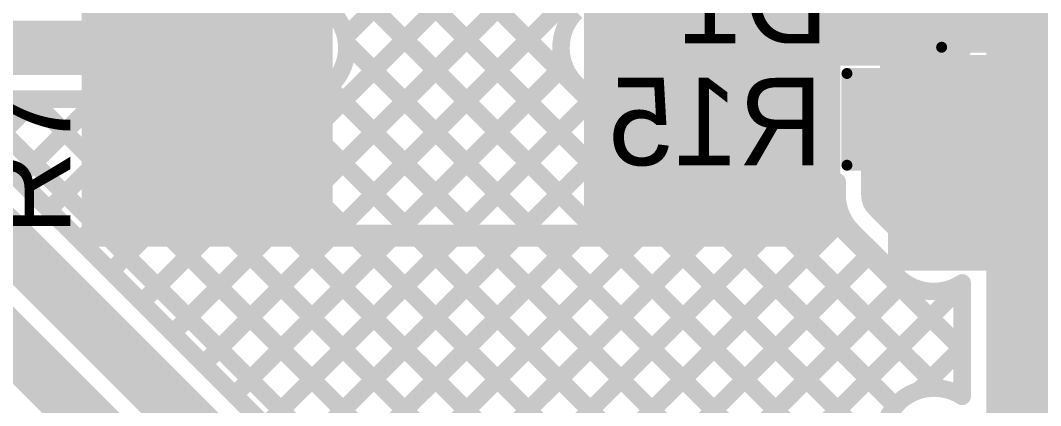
# Model space of a CAD drawing. Header units: millimetres. Extents: x 0.84 to 3.69, y 1.83 to 3.72.
# Drawn here: x 2.3132 to 2.7799, y 3.0003 to 3.1766 of the extents above; entities that cross this region are included whole.
import ezdxf

# ---------------------------------------------------------------- set-up
doc = ezdxf.new("R2010")
doc.units = ezdxf.units.MM
doc.header["$MEASUREMENT"] = 0
for name, color, linetype in [('BottomLayer', 5, 'Continuous'), ('BottomOverlay', 54, 'Continuous'), ('BottomPaste', 16, 'Continuous'), ('BottomSolder', 6, 'Continuous'), ('MultiLayer', 9, 'Continuous'), ('TopLayer', 1, 'Continuous'), ('TopOverlay', 2, 'Continuous'), ('TopPaste', 8, 'Continuous'), ('TopSolder', 216, 'Continuous'), ('ViaHoleLayer', 16, 'Continuous')]:
    doc.layers.add(name, color=color, linetype=linetype)

# ---------------------------------------------------------------- blocks, each defined once
blk = doc.blocks.new('MM3Z3V3B_B_3')
at = {"layer": 'BottomLayer'}
for points in [[(-0.05315, -0.01181), (-0.02953, -0.01181), (-0.05315, 0.01181), (-0.02953, 0.01181)], [(0.02953, -0.01181), (0.05315, -0.01181), (0.02953, 0.01181), (0.05315, 0.01181)]]:
    blk.add_solid(points, dxfattribs=at)
at = {"layer": 'BottomOverlay', "const_width": 0.005}
for points in [[(0.03891, 0.029), (-0.034, 0.029)], [(-0.034, 0.029), (-0.034, 0.021)], [(-0.034, -0.021), (-0.034, -0.029)], [(0.03891, -0.029), (-0.034, -0.029)]]:
    blk.add_lwpolyline(points, dxfattribs=at)
at = {"layer": 'BottomOverlay', "const_width": 0.0025}
for points in [[(-0.03525, 0.029, 1), (-0.03275, 0.029, 1)], [(-0.03525, 0.029, 1), (-0.03275, 0.029, 1)], [(0.03766, 0.029, 1), (0.04016, 0.029, 1)], [(-0.03525, 0.021, 1), (-0.03275, 0.021, 1)], [(-0.03525, -0.021, 1), (-0.03275, -0.021, 1)], [(-0.03525, -0.029, 1), (-0.03275, -0.029, 1)], [(-0.03525, -0.029, 1), (-0.03275, -0.029, 1)], [(0.03766, -0.029, 1), (0.04016, -0.029, 1)]]:
    blk.add_lwpolyline(points, format="xyb", close=True, dxfattribs=at)
at = {"layer": 'BottomOverlay'}
for points in [[(0.03891, 0.015), (0.083, 0.015), (0.03891, 0.031), (0.083, 0.031)], [(0.056, -0.018), (0.083, -0.018), (0.056, 0.016), (0.083, 0.016)], [(0.03891, -0.031), (0.083, -0.031), (0.03891, -0.015), (0.083, -0.015)]]:
    blk.add_solid(points, dxfattribs=at)
at = {"layer": 'BottomPaste'}
for points in [[(-0.05315, -0.01181), (-0.02953, -0.01181), (-0.05315, 0.01181), (-0.02953, 0.01181)], [(0.02953, -0.01181), (0.05315, -0.01181), (0.02953, 0.01181), (0.05315, 0.01181)]]:
    blk.add_solid(points, dxfattribs=at)
at = {"layer": 'BottomSolder'}
for points in [[(-0.05715, -0.01581), (-0.02553, -0.01581), (-0.05715, 0.01581), (-0.02553, 0.01581)], [(0.02553, -0.01581), (0.05715, -0.01581), (0.02553, 0.01581), (0.05715, 0.01581)]]:
    blk.add_solid(points, dxfattribs=at)
blk = doc.blocks.new('RES_2512_8')
at = {"layer": 'TopLayer'}
for points in [[(-0.15945, -0.06693), (-0.09646, -0.06693), (-0.15945, 0.06693), (-0.09646, 0.06693)], [(0.09646, -0.06693), (0.15945, -0.06693), (0.09646, 0.06693), (0.15945, 0.06693)]]:
    blk.add_solid(points, dxfattribs=at)
at = {"layer": 'TopOverlay', "const_width": 0.01}
for points in [[(0.16679, 0.073), (-0.167, 0.073)], [(-0.167, 0.073), (-0.167, -0.073)], [(0.16679, 0.073), (0.16679, -0.073)], [(0.16679, -0.073), (-0.167, -0.073)]]:
    blk.add_lwpolyline(points, dxfattribs=at)
at = {"layer": 'TopOverlay', "const_width": 0.005}
for points in [[(-0.1695, 0.073, 1), (-0.1645, 0.073, 1)], [(-0.1695, 0.073, 1), (-0.1645, 0.073, 1)], [(0.16429, 0.073, 1), (0.16929, 0.073, 1)], [(0.16429, 0.073, 1), (0.16929, 0.073, 1)], [(-0.1695, -0.073, 1), (-0.1645, -0.073, 1)], [(-0.1695, -0.073, 1), (-0.1645, -0.073, 1)], [(0.16429, -0.073, 1), (0.16929, -0.073, 1)], [(0.16429, -0.073, 1), (0.16929, -0.073, 1)]]:
    blk.add_lwpolyline(points, format="xyb", close=True, dxfattribs=at)
at = {"layer": 'TopPaste'}
for points in [[(-0.15945, -0.06693), (-0.09646, -0.06693), (-0.15945, 0.06693), (-0.09646, 0.06693)], [(0.09646, -0.06693), (0.15945, -0.06693), (0.09646, 0.06693), (0.15945, 0.06693)]]:
    blk.add_solid(points, dxfattribs=at)
at = {"layer": 'TopSolder'}
for points in [[(-0.16345, -0.07093), (-0.09246, -0.07093), (-0.16345, 0.07093), (-0.09246, 0.07093)], [(0.09246, -0.07093), (0.16345, -0.07093), (0.09246, 0.07093), (0.16345, 0.07093)]]:
    blk.add_solid(points, dxfattribs=at)
blk = doc.blocks.new('PS2801C_1_F3_A_18')
at = {"layer": 'TopLayer'}
for points in [[(-0.14961, 0.00728), (-0.09843, 0.00728), (-0.14961, 0.04272), (-0.09843, 0.04272)], [(0.09843, 0.00728), (0.14961, 0.00728), (0.09843, 0.04272), (0.14961, 0.04272)], [(-0.14961, -0.04272), (-0.09843, -0.04272), (-0.14961, -0.00728), (-0.09843, -0.00728)], [(0.09843, -0.04272), (0.14961, -0.04272), (0.09843, -0.00728), (0.14961, -0.00728)]]:
    blk.add_solid(points, dxfattribs=at)
at = {"layer": 'TopOverlay'}
for points, const_width in [([(-0.14002, 0.053, 1), (-0.14843, 0.053, 1)], 0.005), ([(-0.07547, 0.057, 1), (-0.07297, 0.057, 1)], 0.0025), ([(0.07753, 0.057, 1), (0.08003, 0.057, 1)], 0.0025), ([(-0.14968, 0.053, 1), (-0.14718, 0.053, 1)], 0.0025), ([(-0.14127, 0.053, 1), (-0.13877, 0.053, 1)], 0.0025), ([(-0.07547, -0.057, 1), (-0.07297, -0.057, 1)], 0.0025), ([(0.07753, -0.057, 1), (0.08003, -0.057, 1)], 0.0025)]:
    blk.add_lwpolyline(points, format="xyb", close=True, dxfattribs=dict(at, const_width=const_width))
at = {"layer": 'TopOverlay', "const_width": 0.005}
for points in [[(-0.07422, 0.057), (0.07878, 0.057)], [(-0.07422, -0.057), (0.07878, -0.057)]]:
    blk.add_lwpolyline(points, dxfattribs=at)
at = {"layer": 'TopPaste'}
for points in [[(-0.14961, 0.00728), (-0.09843, 0.00728), (-0.14961, 0.04272), (-0.09843, 0.04272)], [(0.09843, 0.00728), (0.14961, 0.00728), (0.09843, 0.04272), (0.14961, 0.04272)], [(-0.14961, -0.04272), (-0.09843, -0.04272), (-0.14961, -0.00728), (-0.09843, -0.00728)], [(0.09843, -0.04272), (0.14961, -0.04272), (0.09843, -0.00728), (0.14961, -0.00728)]]:
    blk.add_solid(points, dxfattribs=at)
at = {"layer": 'TopSolder'}
for points in [[(-0.15361, 0.00328), (-0.09443, 0.00328), (-0.15361, 0.04672), (-0.09443, 0.04672)], [(0.09443, 0.00328), (0.15361, 0.00328), (0.09443, 0.04672), (0.15361, 0.04672)], [(-0.15361, -0.04672), (-0.09443, -0.04672), (-0.15361, -0.00328), (-0.09443, -0.00328)], [(0.09443, -0.04672), (0.15361, -0.04672), (0.09443, -0.00328), (0.15361, -0.00328)]]:
    blk.add_solid(points, dxfattribs=at)
blk = doc.blocks.new('R__0603_B_46')
at = {"layer": 'BottomLayer'}
for points in [[(-0.015, -0.0175), (-0.015, 0.0175), (-0.045, -0.0175), (-0.045, 0.0175)], [(0.045, -0.0175), (0.045, 0.0175), (0.015, -0.0175), (0.015, 0.0175)]]:
    blk.add_solid(points, dxfattribs=at)
at = {"layer": 'BottomOverlay', "const_width": 0.005}
for points in [[(0.049, 0.021), (-0.049, 0.021)], [(-0.049, 0.021), (-0.049, -0.021)], [(0.049, 0.021), (0.049, -0.021)], [(0.049, -0.021), (-0.049, -0.021)]]:
    blk.add_lwpolyline(points, dxfattribs=at)
at = {"layer": 'BottomOverlay', "const_width": 0.0025}
for points in [[(-0.05025, 0.021, 1), (-0.04775, 0.021, 1)], [(-0.05025, 0.021, 1), (-0.04775, 0.021, 1)], [(0.04775, 0.021, 1), (0.05025, 0.021, 1)], [(0.04775, 0.021, 1), (0.05025, 0.021, 1)], [(-0.05025, -0.021, 1), (-0.04775, -0.021, 1)], [(-0.05025, -0.021, 1), (-0.04775, -0.021, 1)], [(0.04775, -0.021, 1), (0.05025, -0.021, 1)], [(0.04775, -0.021, 1), (0.05025, -0.021, 1)]]:
    blk.add_lwpolyline(points, format="xyb", close=True, dxfattribs=at)
at = {"layer": 'BottomPaste'}
for points in [[(-0.015, -0.0175), (-0.015, 0.0175), (-0.045, -0.0175), (-0.045, 0.0175)], [(0.045, -0.0175), (0.045, 0.0175), (0.015, -0.0175), (0.015, 0.0175)]]:
    blk.add_solid(points, dxfattribs=at)
at = {"layer": 'BottomSolder'}
for points in [[(-0.011, -0.0215), (-0.011, 0.0215), (-0.049, -0.0215), (-0.049, 0.0215)], [(0.049, -0.0215), (0.049, 0.0215), (0.011, -0.0215), (0.011, 0.0215)]]:
    blk.add_solid(points, dxfattribs=at)

msp = doc.modelspace()

# ---------------------------------------------------------------- linework, layer by layer
at = {"layer": 'BottomLayer'}
for points, const_width in [([(1.947, 3.436), (2.439, 2.944)], 0.025), ([(1.93575, 3.402), (2.439, 2.89875)], 0.025), ([(2.26067, 3.39619), (2.70772, 2.94914)], 0.008), ([(2.39764, 3.2875), (2.70772, 2.97742)], 0.008), ([(2.42592, 3.2875), (2.71336, 3.00006)], 0.008), ([(2.45421, 3.2875), (2.56454, 3.17717)], 0.008), ([(2.46195, 3.16906), (2.57838, 3.28548)], 0.008), ([(2.36871, 3.04753), (2.59252, 3.27134)], 0.008), ([(2.38285, 3.03339), (2.60666, 3.2572)], 0.008), ([(2.39699, 3.01924), (2.62097, 3.24322)], 0.008), ([(2.584, 3.164), (2.61327, 3.19327)], 0.025), ([(2.26425, 3.164), (2.439, 3.164)], 0.025), ([(2.43942, 2.97682), (2.63237, 3.16977)], 0.008), ([(2.45356, 2.96268), (2.66065, 3.16977)], 0.008), ([(2.46249, 2.94332), (2.68894, 3.16977)], 0.008), ([(2.60062, 3.14738), (2.62301, 3.16977)], 0.008), ([(2.62301, 3.16977), (2.73217, 3.16977)], 0.008), ([(2.62851, 3.16977), (2.6843, 3.11397)], 0.008), ([(2.65679, 3.16977), (2.6843, 3.14226)], 0.008), ([(2.68507, 3.16977), (2.69507, 3.15977)], 0.008), ([(2.70722, 3.15977), (2.71722, 3.16977)], 0.008), ([(2.71336, 3.16977), (2.72336, 3.15977)], 0.008), ([(2.73782, 3.17046), (2.744, 3.17046)], 0.008), ([(2.74095, 3.17046), (2.744, 3.16741)], 0.008), ([(2.744, 3.16277), (2.744, 3.17046)], 0.008), ([(2.4624, 3.16617), (2.7158, 2.91277)], 0.008), ([(2.73551, 3.15977), (2.744, 3.16826)], 0.008), ([(2.7413, 3.09977), (2.7413, 3.16277)], 0.008), ([(2.41113, 3.0051), (2.56194, 3.15591)], 0.008), ([(2.61161, 3.15838), (2.744, 3.02599)], 0.008), ([(2.6843, 3.15977), (2.7363, 3.15977)], 0.008), ([(2.6843, 3.10277), (2.6843, 3.15977)], 0.008), ([(2.7363, 3.10393), (2.7363, 3.15977)], 0.008), ([(2.4542, 3.14608), (2.68752, 2.91277)], 0.008), ([(2.7363, 3.14683), (2.7413, 3.14183)], 0.008), ([(2.42527, 2.99096), (2.57616, 3.14185)], 0.008), ([(2.59717, 3.14454), (2.73354, 3.00817)], 0.008), ([(2.27573, 3.1405), (2.439, 3.1405)], 0.008), ([(2.27573, 3.1405), (2.45562, 2.96062)], 0.008), ([(2.29008, 3.1405), (2.70936, 2.72122)], 0.008), ([(2.298, 3.11824), (2.32026, 3.1405)], 0.008), ([(2.31214, 3.1041), (2.34854, 3.1405)], 0.008), ([(2.31836, 3.1405), (2.70772, 2.75115)], 0.008), ([(2.32628, 3.08995), (2.37682, 3.1405)], 0.008), ([(2.34042, 3.07581), (2.40511, 3.1405)], 0.008), ([(2.34665, 3.1405), (2.70811, 2.77904)], 0.008), ([(2.35456, 3.06167), (2.43339, 3.1405)], 0.008), ([(2.37493, 3.1405), (2.70794, 2.8075)], 0.008), ([(2.40322, 3.1405), (2.6843, 2.85942)], 0.008), ([(2.4315, 3.1405), (2.6843, 2.8877)], 0.008), ([(2.45882, 2.91137), (2.6843, 3.13685)], 0.008), ([(2.7103, 3.0967), (2.7103, 3.13127)], 0.025), ([(2.7363, 3.13228), (2.7413, 3.13728)], 0.008), ([(2.7703, 3.13127), (2.79373, 3.13127)], 0.025), ([(2.7453, 3.13127), (2.7703, 3.13127)], 0.01), ([(2.7363, 3.11854), (2.7413, 3.11354)], 0.008), ([(2.7363, 3.104), (2.7413, 3.109)], 0.008), ([(2.4625, 2.88676), (2.6843, 3.10856)], 0.008), ([(2.7103, 3.0967), (2.731, 3.076)], 0.025), ([(2.7338, 3.10643), (2.7363, 3.10393)], 0.008), ([(2.6868, 3.0967), (2.6868, 3.10277)], 0.008), ([(2.7363, 3.10393), (2.744, 3.09623)], 0.008), ([(2.744, 3.09623), (2.744, 3.09977)], 0.008), ([(2.4625, 2.85848), (2.6896, 3.08558)], 0.008), ([(2.6937, 3.08006), (2.71438, 3.05938)], 0.008), ([(2.4625, 2.83019), (2.70304, 3.07073)], 0.008), ([(2.4625, 2.80191), (2.71741, 3.05682)], 0.008), ([(2.4625, 2.77363), (2.744, 3.05513)], 0.008), ([(2.744, 3.0045), (2.744, 3.05642)], 0.008), ([(2.72444, 3.00728), (2.744, 3.02684)], 0.008)]:
    msp.add_lwpolyline(points, dxfattribs=dict(at, const_width=const_width))
at = {"layer": 'BottomLayer', "const_width": 0.008}
for points in [[(2.439, 3.1875, -0.414214), (2.4625, 3.164)], [(2.60062, 3.14738, -1), (2.56738, 3.18062)], [(2.73782, 3.17046, -0.060762), (2.73217, 3.16977)], [(2.4625, 3.164, -0.414214), (2.439, 3.1405)], [(2.69368, 3.08008, -0.198912), (2.6868, 3.0967)], [(2.6937, 3.08006, -0.199188), (2.6868, 3.0967)], [(2.744, 3.05642, -0.357), (2.71438, 3.05938)], [(2.70772, 2.98478, -0.59464), (2.744, 3.0045)]]:
    msp.add_lwpolyline(points, format="xyb", dxfattribs=at)
at = {"layer": 'BottomLayer'}
for points, const_width in [([(2.56254, 3.17717, 1), (2.56654, 3.17717, 1)], 0.004), ([(2.43275, 3.164, 1), (2.44525, 3.164, 1)], 0.0125), ([(2.43309, 3.164, 1), (2.44491, 3.164, 1)], 0.01181), ([(2.57775, 3.164, 1), (2.59025, 3.164, 1)], 0.0125), ([(2.57809, 3.164, 1), (2.58991, 3.164, 1)], 0.01181), ([(2.621, 3.16977, 1), (2.625, 3.16977, 1)], 0.004), ([(2.621, 3.16977, 1), (2.625, 3.16977, 1)], 0.004), ([(2.6265, 3.16977, 1), (2.6305, 3.16977, 1)], 0.004), ([(2.63037, 3.16977, 1), (2.63437, 3.16977, 1)], 0.004), ([(2.65479, 3.16977, 1), (2.65879, 3.16977, 1)], 0.004), ([(2.65865, 3.16977, 1), (2.66265, 3.16977, 1)], 0.004), ([(2.68307, 3.16977, 1), (2.68707, 3.16977, 1)], 0.004), ([(2.68694, 3.16977, 1), (2.69094, 3.16977, 1)], 0.004), ([(2.71136, 3.16977, 1), (2.71536, 3.16977, 1)], 0.004), ([(2.71522, 3.16977, 1), (2.71922, 3.16977, 1)], 0.004), ([(2.73017, 3.16977, 1), (2.73417, 3.16977, 1)], 0.004), ([(2.73017, 3.16977, 1), (2.73417, 3.16977, 1)], 0.004), ([(2.73582, 3.17046, 1), (2.73982, 3.17046, 1)], 0.004), ([(2.73582, 3.17046, 1), (2.73982, 3.17046, 1)], 0.004), ([(2.73895, 3.17046, 1), (2.74295, 3.17046, 1)], 0.004), ([(2.742, 3.17046, 1), (2.746, 3.17046, 1)], 0.004), ([(2.742, 3.17046, 1), (2.746, 3.17046, 1)], 0.004), ([(2.45995, 3.16906, 1), (2.46395, 3.16906, 1)], 0.004), ([(2.4604, 3.16617, 1), (2.4644, 3.16617, 1)], 0.004), ([(2.742, 3.16826, 1), (2.746, 3.16826, 1)], 0.004), ([(2.742, 3.16741, 1), (2.746, 3.16741, 1)], 0.004), ([(2.4605, 3.164, 1), (2.4645, 3.164, 1)], 0.004), ([(2.4605, 3.164, 1), (2.4645, 3.164, 1)], 0.004), ([(2.7393, 3.16277, 1), (2.7433, 3.16277, 1)], 0.004), ([(2.742, 3.16277, 1), (2.746, 3.16277, 1)], 0.004), ([(2.55994, 3.15591, 1), (2.56394, 3.15591, 1)], 0.004), ([(2.60961, 3.15838, 1), (2.61361, 3.15838, 1)], 0.004), ([(2.6823, 3.15977, 1), (2.6863, 3.15977, 1)], 0.004), ([(2.6823, 3.15977, 1), (2.6863, 3.15977, 1)], 0.004), ([(2.69307, 3.15977, 1), (2.69707, 3.15977, 1)], 0.004), ([(2.70522, 3.15977, 1), (2.70922, 3.15977, 1)], 0.004), ([(2.72136, 3.15977, 1), (2.72536, 3.15977, 1)], 0.004), ([(2.73351, 3.15977, 1), (2.73751, 3.15977, 1)], 0.004), ([(2.7343, 3.15977, 1), (2.7383, 3.15977, 1)], 0.004), ([(2.7343, 3.15977, 1), (2.7383, 3.15977, 1)], 0.004), ([(2.4522, 3.14608, 1), (2.4562, 3.14608, 1)], 0.004), ([(2.59862, 3.14738, 1), (2.60262, 3.14738, 1)], 0.004), ([(2.59862, 3.14738, 1), (2.60262, 3.14738, 1)], 0.004), ([(2.7343, 3.14683, 1), (2.7383, 3.14683, 1)], 0.004), ([(2.57416, 3.14185, 1), (2.57816, 3.14185, 1)], 0.004), ([(2.59517, 3.14454, 1), (2.59917, 3.14454, 1)], 0.004), ([(2.6823, 3.14226, 1), (2.6863, 3.14226, 1)], 0.004), ([(2.7393, 3.14183, 1), (2.7433, 3.14183, 1)], 0.004), ([(2.31636, 3.1405, 1), (2.32036, 3.1405, 1)], 0.004), ([(2.31826, 3.1405, 1), (2.32226, 3.1405, 1)], 0.004), ([(2.34465, 3.1405, 1), (2.34865, 3.1405, 1)], 0.004), ([(2.34654, 3.1405, 1), (2.35054, 3.1405, 1)], 0.004), ([(2.37293, 3.1405, 1), (2.37693, 3.1405, 1)], 0.004), ([(2.37482, 3.1405, 1), (2.37882, 3.1405, 1)], 0.004), ([(2.40122, 3.1405, 1), (2.40522, 3.1405, 1)], 0.004), ([(2.40311, 3.1405, 1), (2.40711, 3.1405, 1)], 0.004), ([(2.4295, 3.1405, 1), (2.4335, 3.1405, 1)], 0.004), ([(2.43139, 3.1405, 1), (2.43539, 3.1405, 1)], 0.004), ([(2.437, 3.1405, 1), (2.441, 3.1405, 1)], 0.004), ([(2.437, 3.1405, 1), (2.441, 3.1405, 1)], 0.004), ([(2.6823, 3.13685, 1), (2.6863, 3.13685, 1)], 0.004), ([(2.70405, 3.13127, 1), (2.71655, 3.13127, 1)], 0.0125), ([(2.7393, 3.13728, 1), (2.7433, 3.13728, 1)], 0.004), ([(2.76405, 3.13127, 1), (2.77655, 3.13127, 1)], 0.0125), ([(2.7343, 3.13228, 1), (2.7383, 3.13228, 1)], 0.004), ([(2.7428, 3.13127, 1), (2.7478, 3.13127, 1)], 0.005), ([(2.7678, 3.13127, 1), (2.7728, 3.13127, 1)], 0.005), ([(2.7343, 3.11854, 1), (2.7383, 3.11854, 1)], 0.004), ([(2.6823, 3.11397, 1), (2.6863, 3.11397, 1)], 0.004), ([(2.7393, 3.11354, 1), (2.7433, 3.11354, 1)], 0.004), ([(2.7393, 3.109, 1), (2.7433, 3.109, 1)], 0.004), ([(2.31014, 3.1041, 1), (2.31414, 3.1041, 1)], 0.004), ([(2.6823, 3.10856, 1), (2.6863, 3.10856, 1)], 0.004), ([(2.70405, 3.0967, 1), (2.71655, 3.0967, 1)], 0.0125), ([(2.70405, 3.0967, 1), (2.71655, 3.0967, 1)], 0.0125), ([(2.7318, 3.10643, 1), (2.7358, 3.10643, 1)], 0.004), ([(2.6823, 3.10277, 1), (2.6863, 3.10277, 1)], 0.004), ([(2.6848, 3.10277, 1), (2.6888, 3.10277, 1)], 0.004), ([(2.7343, 3.104, 1), (2.7383, 3.104, 1)], 0.004), ([(2.7343, 3.10393, 1), (2.7383, 3.10393, 1)], 0.004), ([(2.7343, 3.10393, 1), (2.7383, 3.10393, 1)], 0.004), ([(2.7343, 3.10393, 1), (2.7383, 3.10393, 1)], 0.004), ([(2.7393, 3.09977, 1), (2.7433, 3.09977, 1)], 0.004), ([(2.742, 3.09977, 1), (2.746, 3.09977, 1)], 0.004), ([(2.6848, 3.0967, 1), (2.6888, 3.0967, 1)], 0.004), ([(2.6848, 3.0967, 1), (2.6888, 3.0967, 1)], 0.004), ([(2.6848, 3.0967, 1), (2.6888, 3.0967, 1)], 0.004), ([(2.742, 3.09623, 1), (2.746, 3.09623, 1)], 0.004), ([(2.742, 3.09623, 1), (2.746, 3.09623, 1)], 0.004), ([(2.32428, 3.08995, 1), (2.32828, 3.08995, 1)], 0.004), ([(2.6876, 3.08558, 1), (2.6916, 3.08558, 1)], 0.004), ([(2.72475, 3.076, 1), (2.73725, 3.076, 1)], 0.0125), ([(2.72509, 3.076, 1), (2.73691, 3.076, 1)], 0.01181), ([(2.69168, 3.08008, 1), (2.69568, 3.08008, 1)], 0.004), ([(2.6917, 3.08006, 1), (2.6957, 3.08006, 1)], 0.004), ([(2.6917, 3.08006, 1), (2.6957, 3.08006, 1)], 0.004), ([(2.33842, 3.07581, 1), (2.34242, 3.07581, 1)], 0.004), ([(2.70104, 3.07073, 1), (2.70504, 3.07073, 1)], 0.004), ([(2.35256, 3.06167, 1), (2.35656, 3.06167, 1)], 0.004), ([(2.71238, 3.05938, 1), (2.71638, 3.05938, 1)], 0.004), ([(2.71238, 3.05938, 1), (2.71638, 3.05938, 1)], 0.004), ([(2.71541, 3.05682, 1), (2.71941, 3.05682, 1)], 0.004), ([(2.742, 3.05642, 1), (2.746, 3.05642, 1)], 0.004), ([(2.742, 3.05642, 1), (2.746, 3.05642, 1)], 0.004), ([(2.742, 3.05513, 1), (2.746, 3.05513, 1)], 0.004), ([(2.36671, 3.04753, 1), (2.37071, 3.04753, 1)], 0.004), ([(2.38085, 3.03339, 1), (2.38485, 3.03339, 1)], 0.004), ([(2.742, 3.02684, 1), (2.746, 3.02684, 1)], 0.004), ([(2.742, 3.02599, 1), (2.746, 3.02599, 1)], 0.004), ([(2.39499, 3.01924, 1), (2.39899, 3.01924, 1)], 0.004), ([(2.72244, 3.00728, 1), (2.72644, 3.00728, 1)], 0.004), ([(2.73154, 3.00817, 1), (2.73554, 3.00817, 1)], 0.004), ([(2.40913, 3.0051, 1), (2.41313, 3.0051, 1)], 0.004), ([(2.742, 3.0045, 1), (2.746, 3.0045, 1)], 0.004), ([(2.742, 3.0045, 1), (2.746, 3.0045, 1)], 0.004), ([(2.71136, 3.00006, 1), (2.71536, 3.00006, 1)], 0.004)]:
    msp.add_lwpolyline(points, format="xyb", close=True, dxfattribs=dict(at, const_width=const_width))
msp.add_solid([(2.755, 2.865), (2.831, 2.865), (2.755, 3.206), (2.831, 3.206)], dxfattribs=at)
at = {"layer": 'BottomSolder', "const_width": 0.00991}
for points in [[(2.43405, 3.164, 1), (2.44395, 3.164, 1)], [(2.57905, 3.164, 1), (2.58895, 3.164, 1)], [(2.72605, 3.076, 1), (2.73595, 3.076, 1)]]:
    msp.add_lwpolyline(points, format="xyb", close=True, dxfattribs=at)
at = {"layer": 'MultiLayer', "const_width": 0.01181}
for points in [[(2.43309, 3.164, 1), (2.44491, 3.164, 1)], [(2.57809, 3.164, 1), (2.58991, 3.164, 1)], [(2.72509, 3.076, 1), (2.73691, 3.076, 1)]]:
    msp.add_lwpolyline(points, format="xyb", close=True, dxfattribs=at)
at = {"layer": 'TopLayer'}
for points, const_width in [([(2.773, 3.16898), (2.83202, 3.228)], 0.008), ([(2.773, 3.16698), (2.773, 3.228)], 0.008), ([(2.77302, 3.14871), (2.82812, 3.20381)], 0.008), ([(2.782, 3.128), (2.843, 3.189)], 0.02), ([(2.77302, 3.14871), (2.77302, 3.16698)], 0.008), ([(2.77302, 3.16668), (2.782, 3.1577)], 0.008), ([(2.65597, 3.13127), (2.65597, 3.15603)], 0.025), ([(2.73598, 3.139), (2.736, 3.13898)], 0.025), ([(2.35705, 3.13127), (2.35732, 3.131)], 0.025), ([(2.35732, 3.131), (2.35832, 3.132)], 0.025), ([(2.35832, 3.132), (2.439, 3.132)], 0.025), ([(2.782, 2.365), (2.782, 3.128)], 0.02)]:
    msp.add_lwpolyline(points, dxfattribs=dict(at, const_width=const_width))
for points, const_width in [([(2.43309, 3.164, 1), (2.44491, 3.164, 1)], 0.01181), ([(2.57809, 3.164, 1), (2.58991, 3.164, 1)], 0.01181), ([(2.771, 3.16898, 1), (2.775, 3.16898, 1)], 0.004), ([(2.771, 3.16698, 1), (2.775, 3.16698, 1)], 0.004), ([(2.77102, 3.16698, 1), (2.77502, 3.16698, 1)], 0.004), ([(2.77102, 3.16668, 1), (2.77502, 3.16668, 1)], 0.004), ([(2.64972, 3.15603, 1), (2.66222, 3.15603, 1)], 0.0125), ([(2.78, 3.1577, 1), (2.784, 3.1577, 1)], 0.004), ([(2.72973, 3.139, 1), (2.74223, 3.139, 1)], 0.0125), ([(2.72975, 3.13898, 1), (2.74225, 3.13898, 1)], 0.0125), ([(2.77102, 3.14871, 1), (2.77502, 3.14871, 1)], 0.004), ([(2.77102, 3.14871, 1), (2.77502, 3.14871, 1)], 0.004), ([(2.3508, 3.13127, 1), (2.3633, 3.13127, 1)], 0.0125), ([(2.35107, 3.131, 1), (2.36357, 3.131, 1)], 0.0125), ([(2.35107, 3.131, 1), (2.36357, 3.131, 1)], 0.0125), ([(2.35207, 3.132, 1), (2.36457, 3.132, 1)], 0.0125), ([(2.35207, 3.132, 1), (2.36457, 3.132, 1)], 0.0125), ([(2.43275, 3.132, 1), (2.44525, 3.132, 1)], 0.0125), ([(2.64972, 3.13127, 1), (2.66222, 3.13127, 1)], 0.0125), ([(2.777, 3.128, 1), (2.787, 3.128, 1)], 0.01), ([(2.777, 3.128, 1), (2.787, 3.128, 1)], 0.01), ([(2.72509, 3.076, 1), (2.73691, 3.076, 1)], 0.01181)]:
    msp.add_lwpolyline(points, format="xyb", close=True, dxfattribs=dict(at, const_width=const_width))
for points in [[(2.344, 3.073), (2.456, 3.073), (2.344, 3.228), (2.456, 3.228)], [(2.571, 3.078), (2.68, 3.078), (2.571, 3.226), (2.68, 3.226)], [(2.571, 3.165), (2.762, 3.165), (2.571, 3.225), (2.762, 3.225)], [(2.71002, 3.062), (2.76202, 3.062), (2.71002, 3.15598), (2.76202, 3.15598)]]:
    msp.add_solid(points, dxfattribs=at)
at = {"layer": 'TopSolder', "const_width": 0.00991}
for points in [[(2.43405, 3.164, 1), (2.44395, 3.164, 1)], [(2.57905, 3.164, 1), (2.58895, 3.164, 1)], [(2.72605, 3.076, 1), (2.73595, 3.076, 1)]]:
    msp.add_lwpolyline(points, format="xyb", close=True, dxfattribs=at)
at = {"layer": 'ViaHoleLayer', "const_width": 0.00591}
for points in [[(2.43605, 3.164, 1), (2.44195, 3.164, 1)], [(2.58105, 3.164, 1), (2.58695, 3.164, 1)], [(2.72805, 3.076, 1), (2.73395, 3.076, 1)]]:
    msp.add_lwpolyline(points, format="xyb", close=True, dxfattribs=at)

# ---------------------------------------------------------------- block references
for name, p, rotation in [('RES_2512_8', (2.513, 3.151), 180), ('MM3Z3V3B_B_3', (2.77351, 3.19327), 180), ('PS2801C_1_F3_A_18', (2.86, 3.164), 360), ('R__0603_B_46', (2.7403, 3.13127), 180)]:
    msp.add_blockref(name, p, dxfattribs=dict(rotation=rotation))

# ---------------------------------------------------------------- texts
at = {"layer": 'BottomOverlay', "text_generation_flag": 2}
for s, p in [('D1', (2.683, 3.166)), ('R15', (2.6803, 3.11027))]:
    msp.add_text(s, height=0.04, dxfattribs=at).set_placement(p)
at = {"layer": 'TopOverlay'}
msp.add_text('R7', height=0.04, rotation=90, dxfattribs=at).set_placement((2.336, 3.078))

doc.saveas('drawing.dxf')
